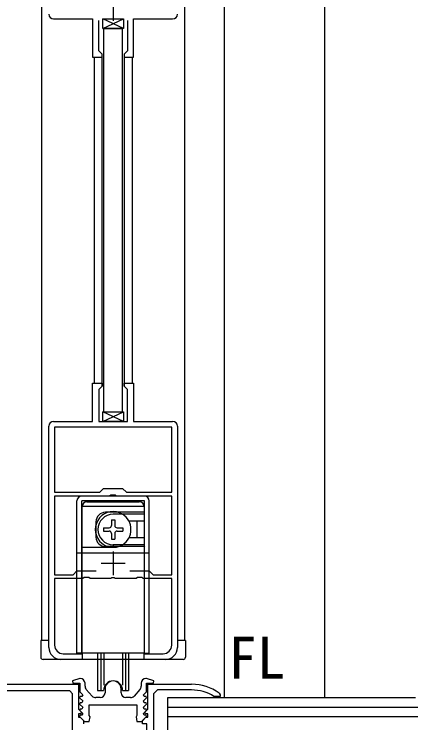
# Model space of a CAD drawing. Units: millimetres, scale not verified. Extents: x -700 to 700, y -1078 to 1074.
# Drawn here: x 26.5 to 111.3, y 360.8 to 509.6 of the extents above; entities that cross this region are included whole.
import ezdxf
from ezdxf.enums import TextEntityAlignment as Align

# ---------------------------------------------------------------- set-up
doc = ezdxf.new("R2010")
doc.units = ezdxf.units.MM
doc.header["$LTSCALE"] = 6
for name, color, linetype in [('0-3_YKK_11', 7, 'Continuous'), ('0-4_YKK_12', 2, 'Continuous'), ('0-5_YKK_13', 4, 'Continuous'), ('0-7_YKK_D', 6, 'Continuous'), ('0-9_YSS_K', 3, 'Continuous')]:
    doc.layers.add(name, color=color, linetype=linetype)
doc.styles.add('ＭＳ ゴシック', font='')
doc.styles.get('ＭＳ ゴシック').set_extended_font_data('MS Gothic')

msp = doc.modelspace()

# ---------------------------------------------------------------- linework, layer by layer
at = {"layer": '0-3_YKK_11'}
for p, q in [((47.272, 513.154), (47.272, 508.154)), ((33.772, 376.556), (33.772, 423.056)), ((60.772, 423.056), (60.772, 376.556)), ((47.272, 396.756), (47.272, 391.756)), ((44.772, 394.256), (49.772, 394.256)), ((41.366, 368.44), (41.366, 369.056)), ((53.166, 369.056), (53.166, 368.44)), ((42.868, 366.387), (41.623, 367.771)), ((45.566, 367.856), (45.566, 367.056)), ((48.966, 367.056), (48.966, 367.856)), ((52.91, 367.771), (51.664, 366.387)), ((44.566, 366.056), (43.612, 366.056)), ((50.921, 366.056), (49.966, 366.056))]:
    msp.add_line(p, q, dxfattribs=at)
for points in [[(34.772, 508.554), (42.972, 508.554), (42.972, 500.554), (44.972, 500.554), (44.972, 501.154), (44.772, 501.354), (44.272, 501.854), (44.272, 508.254)], [(50.272, 508.254), (50.272, 501.854), (49.772, 501.354), (49.572, 501.154), (49.572, 500.554), (51.572, 500.554), (51.572, 508.554), (59.772, 508.554)], [(34.772, 424.056), (42.972, 424.056), (42.972, 432.056), (44.972, 432.056), (44.972, 431.456), (44.772, 431.256), (44.272, 430.756), (44.272, 424.056), (50.272, 424.056), (50.272, 430.756), (49.772, 431.256), (49.572, 431.456), (49.572, 432.056), (51.572, 432.056), (51.572, 424.056), (59.772, 424.056)], [(50.805, 392.656), (54.872, 392.656), (55.672, 391.856), (59.572, 391.856), (59.572, 408.356), (48.014, 408.356), (47.736, 408.543), (46.808, 408.543), (46.53, 408.356), (34.972, 408.356), (34.972, 391.856), (38.872, 391.856), (39.672, 392.656), (43.739, 392.656)], [(59.572, 377.056), (59.572, 391.056), (53.614, 391.056), (53.336, 391.243), (52.408, 391.243), (52.13, 391.056), (47.73, 391.056), (47.547, 391.176), (46.997, 391.176), (46.814, 391.056), (42.414, 391.056), (42.136, 391.243), (41.208, 391.243), (40.93, 391.056), (34.972, 391.056), (34.972, 377.056)], [(36.772, 375.256), (40.772, 375.256), (40.772, 374.056), (36.272, 374.056)], [(58.272, 374.056), (53.772, 374.056), (53.772, 375.256), (57.772, 375.256)], [(40.366, 370.056), (40.266, 370.056), (38.734, 369.564), (38.813, 369.056), (40.266, 369.056), (40.266, 367.255), (40.878, 366.644), (40.717, 366.256), (40.355, 366.256), (40.241, 365.981), (40.878, 365.344), (40.717, 364.956), (40.355, 364.956), (40.241, 364.681), (40.878, 364.044), (40.717, 363.656), (40.355, 363.656), (40.241, 363.381), (40.878, 362.744), (40.717, 362.356), (40.354, 362.356), (40.241, 362.082), (41.266, 361.056), (42.266, 361.056), (42.454, 362.019), (42.266, 362.298), (42.266, 364.556)], [(42.266, 364.556), (52.266, 364.556), (52.266, 362.298), (52.079, 362.019), (52.266, 361.056), (53.266, 361.056), (54.292, 362.082), (54.179, 362.356), (53.816, 362.356), (53.655, 362.744), (54.292, 363.381), (54.178, 363.656), (53.816, 363.656), (53.655, 364.044), (54.292, 364.681), (54.178, 364.956), (53.816, 364.956), (53.655, 365.344), (54.292, 365.981), (54.178, 366.256), (53.816, 366.256), (53.655, 366.644), (54.266, 367.255), (54.266, 369.056), (55.719, 369.056), (55.799, 369.564), (54.266, 370.056), (54.166, 370.056)], [(15.466, 360.556), (15.466, 361.256), (16.166, 361.956), (16.566, 361.956), (16.566, 362.656), (16.084, 362.656), (15.932, 363.022), (16.566, 363.656), (16.566, 368.856), (39.966, 368.856), (39.966, 363.656), (40.601, 363.022), (40.449, 362.656), (39.966, 362.656), (39.966, 361.956), (40.366, 361.956), (41.066, 361.256), (41.066, 360.556)], [(46.991, 355.336), (47.541, 355.336), (47.725, 355.456), (54.366, 355.456), (54.366, 360.556), (53.466, 360.556), (53.466, 361.256), (54.166, 361.956), (54.566, 361.956), (54.566, 362.656), (54.084, 362.656), (53.932, 363.022), (54.566, 363.656), (54.566, 368.856), (63.766, 368.856)], [(63.766, 367.656), (56.566, 367.656), (55.766, 366.856), (55.766, 354.056)], [(38.766, 354.056), (38.766, 366.856), (38.166, 367.456), (18.366, 367.456), (17.766, 366.856), (17.766, 354.056)], [(69.556, 367.01), (69.766, 366.602), (69.766, 366.256), (68.616, 366.256), (68.456, 366.302)]]:
    msp.add_lwpolyline(points, dxfattribs=at)
msp.add_lwpolyline([(59.572, 422.856), (34.972, 422.856), (34.972, 409.156), (44.472, 409.156), (45.272, 409.956), (49.272, 409.956), (50.072, 409.156), (59.572, 409.156)], close=True, dxfattribs=at)
for centre, radius, start, end in [((34.772, 509.554), 1, 180.00001, 269.99999), ((59.772, 509.554), 1, 270.00001, 359.99999), ((34.772, 423.056), 1, 90.00001, 179.99999), ((59.772, 423.056), 1, 0.00001, 89.99999), ((36.272, 376.556), 2.5, 180.00001, 269.99999), ((36.772, 377.056), 1.8, 180.00001, 269.99999), ((57.772, 377.056), 1.8, 270.00001, 359.99999), ((58.272, 376.556), 2.5, 270.00001, 359.99999), ((40.366, 369.056), 1, 0.00001, 89.99999), ((47.266, 367.856), 1.7, 359.99999, 180.00001), ((54.166, 369.056), 1, 90.00001, 179.99999), ((42.366, 368.44), 1, 180.00001, 221.98721), ((52.166, 368.44), 1, 318.01279, 359.99999), ((63.766, 358.856), 10, 54.62346, 90), ((63.766, 358.856), 8.8, 57.79577, 90.00001), ((43.612, 367.056), 1, 221.98723, 270.00001), ((44.566, 367.056), 1, 270.00001, 359.99999), ((49.966, 367.056), 1, 180.00001, 269.99999), ((50.921, 367.056), 1, 269.99999, 318.01277)]:
    msp.add_arc(centre, radius, start, end, dxfattribs=at)
at = {"layer": '0-4_YKK_12'}
for p, q in [((32.272, 378.056), (32.272, 554.554)), ((62.272, 554.554), (62.272, 378.056)), ((70.566, 550.553), (70.566, 366.056)), ((91.763, 366.056), (91.763, 550.553)), ((43.272, 500.596), (43.272, 432.014)), ((44.972, 431.456), (44.972, 501.154)), ((49.572, 501.146), (49.572, 431.506)), ((51.272, 500.596), (51.272, 432.014))]:
    msp.add_line(p, q, dxfattribs=at)
at = {"layer": '0-5_YKK_13'}
for p, q in [((45.121, 506.554), (49.423, 508.554)), ((49.423, 506.554), (45.121, 508.554)), ((49.272, 506.554), (45.272, 506.554)), ((45.272, 506.554), (45.272, 426.056)), ((45.272, 506.554), (49.272, 506.554)), ((49.272, 426.056), (49.272, 506.554)), ((45.121, 424.056), (49.423, 426.056)), ((49.423, 424.056), (45.121, 426.056)), ((45.272, 426.056), (49.272, 426.056)), ((53.872, 408.356), (40.672, 408.356)), ((39.672, 375.356), (39.672, 407.356)), ((53.872, 407.356), (40.672, 407.356)), ((40.672, 375.356), (40.672, 407.356)), ((41.772, 407.156), (52.772, 407.156)), ((53.872, 375.356), (53.872, 407.356)), ((54.872, 375.356), (54.872, 407.356)), ((40.772, 375.356), (40.772, 406.156)), ((53.772, 406.156), (40.772, 406.156)), ((53.772, 404.956), (45.672, 404.956)), ((53.772, 406.156), (53.772, 403.106)), ((53.772, 404.757), (53.872, 404.856)), ((40.672, 404.456), (40.772, 404.356)), ((46.922, 403.406), (47.622, 403.406)), ((46.922, 403.406), (46.922, 402.206)), ((53.772, 404.556), (47.272, 404.556)), ((47.622, 403.406), (47.622, 402.206)), ((53.872, 404.456), (53.772, 404.356)), ((40.772, 402.942), (40.672, 403.042)), ((43.672, 402.956), (43.672, 399.756)), ((53.772, 403.106), (50.588, 403.106)), ((52.272, 402.856), (52.272, 399.856)), ((45.222, 401.706), (45.222, 401.006)), ((45.222, 401.706), (46.422, 401.706)), ((45.222, 401.006), (46.422, 401.006)), ((46.922, 400.506), (46.922, 399.306)), ((47.622, 400.506), (47.622, 399.306)), ((48.122, 401.706), (49.322, 401.706)), ((48.122, 401.006), (49.322, 401.006)), ((49.322, 401.706), (49.322, 401.006)), ((40.772, 399.77), (40.672, 399.67)), ((46.922, 399.306), (47.622, 399.306)), ((53.772, 399.606), (50.588, 399.606)), ((53.772, 399.606), (53.772, 375.356)), ((40.672, 398.256), (40.772, 398.356)), ((47.272, 397.556), (40.772, 397.556)), ((53.772, 397.756), (45.672, 397.756)), ((53.772, 398.156), (47.272, 398.156)), ((47.272, 398.156), (47.272, 397.556)), ((53.872, 398.256), (53.772, 398.356)), ((53.772, 397.955), (53.872, 397.856)), ((40.672, 396.356), (39.672, 396.356)), ((53.772, 396.356), (40.772, 396.356)), ((54.872, 396.356), (53.872, 396.356)), ((40.672, 384.356), (40.772, 384.256)), ((53.872, 384.356), (53.772, 384.256)), ((33.772, 378.056), (32.072, 378.056)), ((32.072, 378.056), (32.072, 374.556)), ((62.472, 378.056), (60.772, 378.056)), ((62.472, 378.056), (62.472, 374.556)), ((40.672, 375.356), (39.672, 375.356)), ((40.772, 376.456), (40.672, 376.356)), ((53.772, 375.356), (40.772, 375.356)), ((44.022, 375.356), (44.022, 367.556)), ((44.672, 375.356), (44.672, 367.556)), ((45.294, 375.356), (45.294, 368.679)), ((49.249, 375.356), (49.249, 368.679)), ((49.872, 375.356), (49.872, 367.556)), ((50.522, 375.356), (50.522, 367.556)), ((53.772, 376.456), (53.872, 376.356)), ((53.872, 375.356), (54.872, 375.356)), ((61.972, 374.056), (32.572, 374.056)), ((44.022, 367.556), (45.272, 367.556)), ((49.272, 367.556), (50.522, 367.556))]:
    msp.add_line(p, q, dxfattribs=at)
for points in [[(49.423, 508.554), (49.423, 506.554), (45.121, 506.554), (45.121, 508.554)], [(49.423, 426.056), (49.423, 424.056), (45.121, 424.056), (45.121, 426.056)]]:
    msp.add_lwpolyline(points, close=True, dxfattribs=at)
for centre, radius, start, end in [((40.672, 407.356), 1, 90, 180), ((53.872, 407.356), 1, 0, 90), ((41.772, 406.156), 1, 90, 180), ((52.772, 406.156), 1, 0, 90), ((47.272, 401.356), 3.75, 58.57609, 301.42391), ((45.672, 402.956), 2, 90, 180), ((47.272, 401.356), 3.2, 90, 270), ((47.272, 401.356), 3.75, 301.42391, 58.57609), ((46.422, 402.206), 0.5, 270, 0), ((48.122, 402.206), 0.5, 180, 270), ((53.272, 402.856), 1, 165.52249, 180), ((46.422, 400.506), 0.5, 0, 90), ((48.122, 400.506), 0.5, 90, 180), ((45.672, 399.756), 2, 180, 270), ((53.272, 399.856), 1, 180, 194.47751), ((32.572, 374.556), 0.5, 180, 270), ((61.972, 374.556), 0.5, 270, 0), ((47.272, 367.556), 2, 360, 180)]:
    msp.add_arc(centre, radius, start, end, dxfattribs=at)
at = {"layer": '0-9_YSS_K'}
for p, q in [((58.766, 366.056), (110.766, 366.056)), ((58.766, 354.056), (58.766, 366.056)), ((58.766, 364.056), (111.266, 364.056)), ((58.766, 362.056), (111.266, 362.056))]:
    msp.add_line(p, q, dxfattribs=at)

# ---------------------------------------------------------------- texts
at = {"layer": '0-7_YKK_D', "style": 'ＭＳ ゴシック'}
msp.add_text('FL', height=8.798, dxfattribs=at).set_placement((71.455, 367.392), align=Align.BOTTOM_LEFT)

doc.saveas('drawing.dxf')
